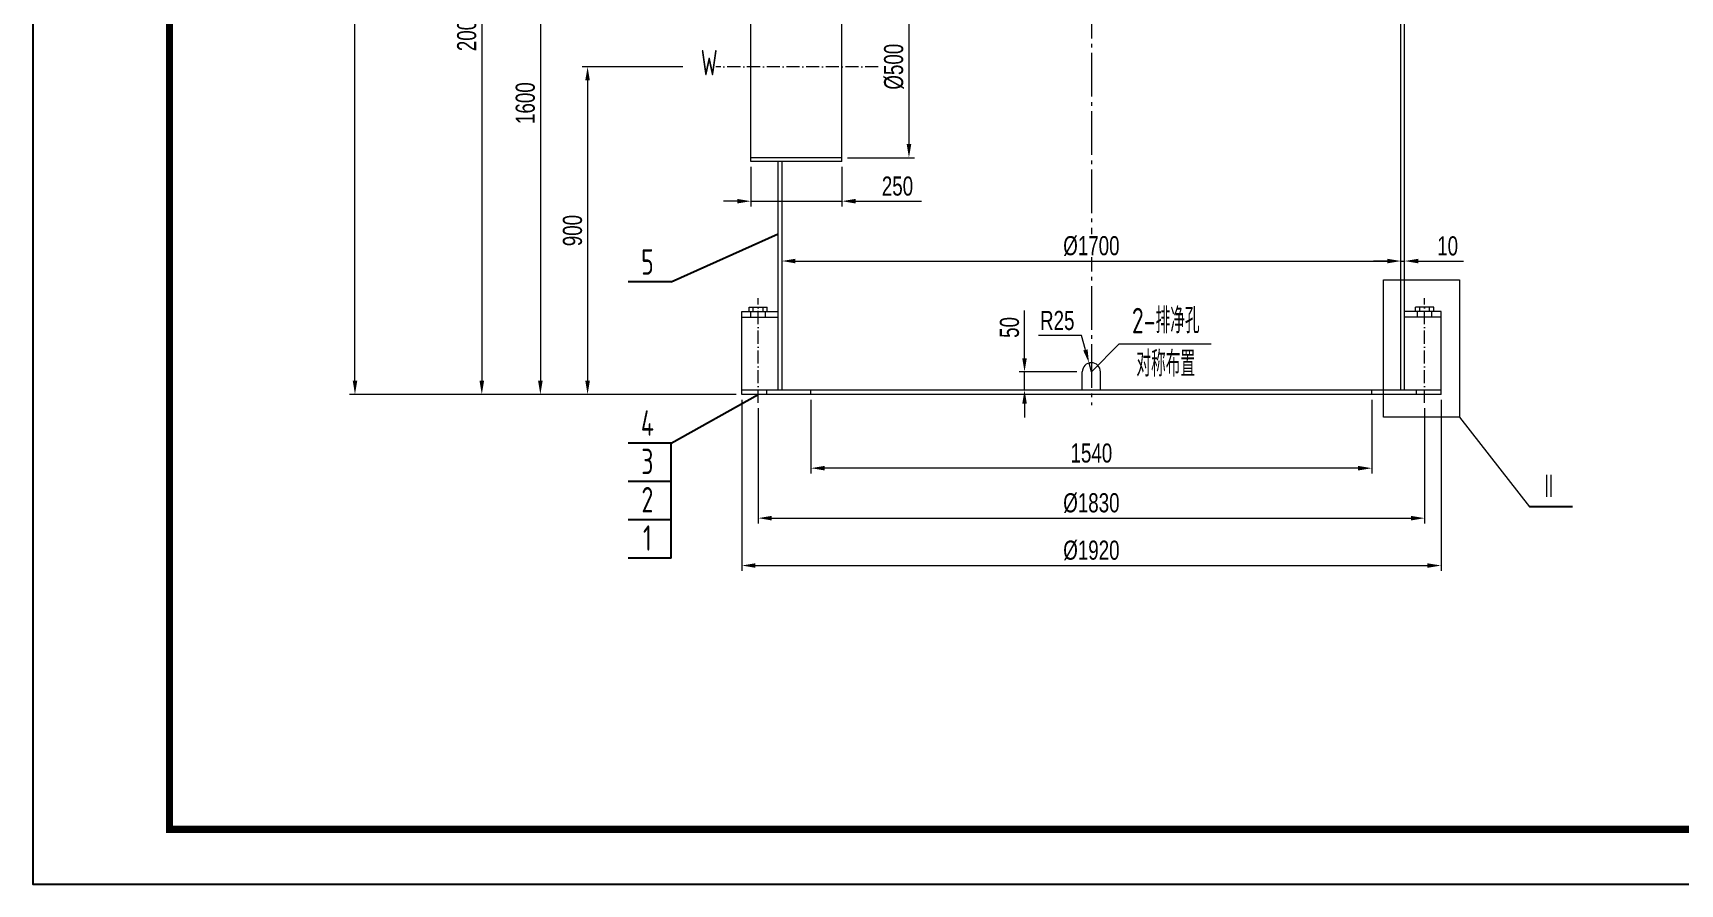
# Model space of a CAD drawing. Header units: millimetres. Extents: x 35105 to 454747, y -53554 to 1224.
# Drawn here: x 432984 to 437506, y -53554 to -51216 of the extents above; entities that cross this region are included whole.
import ezdxf
from ezdxf.enums import TextEntityAlignment as Align

# ---------------------------------------------------------------- set-up
doc = ezdxf.new("R2010")
doc.units = ezdxf.units.MM
doc.linetypes.add('ACAD_ISO10W100', pattern=[18, 12, -3, 0, -3])
doc.linetypes.add('钢构轴线', pattern=[16, 12, -1.5, 1, -1.5])
doc.layers.get('Defpoints').update_dxf_attribs({"lineweight": 18})
for name, color, linetype, lineweight in [('04细实线', 1, 'Continuous', 13), ('中心线', 1, 'ACAD_ISO10W100', 18), ('明细', 6, 'Continuous', 18), ('标注', 7, 'Continuous', 18), ('细实线', 7, 'Continuous', 18), ('轴线(可随比例自动调整)', 3, '钢构轴线', 5)]:
    doc.layers.add(name, color=color, linetype=linetype, lineweight=lineweight)
doc.layers.add('BORDER', color=7, linetype='Continuous')
doc.layers.add('DIM', color=6, linetype='Continuous')
doc.styles.add('HGCAD', font='HGCAD.SHX', dxfattribs={"width": 0.75, "bigfont": 'HGCADHZ.SHX'})
doc.styles.add('HZ', font='gbenor.shx', dxfattribs={"width": 0.9, "bigfont": 'gbcbig.shx'})
doc.dimstyles.new('LCR-1-15', dxfattribs={"dimscale": 15, "dimtxt": 3.5, "dimasz": 2.5, "dimexe": 1, "dimexo": 1, "dimgap": 1, "dimtad": 1, "dimdec": 1, "dimdsep": 46, "dimtxsty": 'HZ', "dimcen": 0, "dimclrd": 1, "dimclre": 1, "dimclrt": 1, "dimadec": 1, "dimazin": 2, "dimtm": 1e-09, "dimtfac": 0.5, "dimtdec": 1, "dimtmove": 0, "dimatfit": 3, "dimfxl": 1, "dimtfill": 1, "dimlwd": -1, "dimlwe": -1, "dimarcsym": 1})
doc.dimstyles.new('LCR-1-15$4', dxfattribs={"dimscale": 15, "dimtxt": 3.5, "dimasz": 2.5, "dimexe": 1, "dimexo": 1, "dimgap": 1, "dimtad": 1, "dimtoh": 1, "dimdec": 1, "dimdsep": 46, "dimtxsty": 'HZ', "dimcen": 0, "dimclrd": 1, "dimclre": 1, "dimclrt": 1, "dimadec": 1, "dimazin": 2, "dimtm": 1e-09, "dimtfac": 0.5, "dimtdec": 1, "dimtmove": 0, "dimatfit": 3, "dimfxl": 1, "dimtfill": 1, "dimlwd": -1, "dimlwe": -1, "dimarcsym": 1})

# ---------------------------------------------------------------- blocks, each defined once
blk = doc.blocks.new('*D203')
at = {"layer": 'Defpoints', "color": 0, "transparency": 16777216}
for p in [(434974.8, -52232.2), (436804.8, -52232.2), (436804.8, -52548.8)]:
    blk.add_point(p, dxfattribs=at)
at = {"layer": '标注', "color": 1, "linetype": 'Continuous', "transparency": 16777216}
for p, q in [((434974.8, -52247.2), (434974.8, -52563.8)), ((436804.8, -52247.2), (436804.8, -52563.8)), ((435012.3, -52548.8), (436767.3, -52548.8))]:
    blk.add_line(p, q, dxfattribs=at)
at = {"layer": '标注', "color": 1, "transparency": 16777216}
for points in [[(435012.3, -52542.6), (435012.3, -52555.1), (434974.8, -52548.8)], [(436767.3, -52542.6), (436767.3, -52555.1), (436804.8, -52548.8)]]:
    blk.add_solid(points, dxfattribs=at)
at = {"layer": '标注', "color": 1, "transparency": 16777216, "insert": (435889.8, -52507.6), "char_height": 52.5, "attachment_point": 5, "style": 'HGCAD', "bg_fill": 3, "box_fill_scale": 1.1, "bg_fill_color": 256, "bg_fill_true_color": 13158600, "bg_fill_transparency": 6237}
blk.add_mtext('%%C1830', dxfattribs=at)
blk = doc.blocks.new('_None')
blk = doc.blocks.new('*D204')
at = {"layer": 'Defpoints', "color": 0, "transparency": 16777216}
for p in [(434929.8, -52209), (436849.8, -52209), (436849.8, -52678.9)]:
    blk.add_point(p, dxfattribs=at)
at = {"layer": '标注', "color": 1, "linetype": 'Continuous', "transparency": 16777216}
for p, q in [((434929.8, -52224), (434929.8, -52693.9)), ((436849.8, -52224), (436849.8, -52693.9)), ((434967.3, -52678.9), (436812.3, -52678.9))]:
    blk.add_line(p, q, dxfattribs=at)
at = {"layer": '标注', "color": 1, "transparency": 16777216}
for points in [[(434967.3, -52672.7), (434967.3, -52685.2), (434929.8, -52678.9)], [(436812.3, -52672.7), (436812.3, -52685.2), (436849.8, -52678.9)]]:
    blk.add_solid(points, dxfattribs=at)
at = {"layer": '标注', "color": 1, "transparency": 16777216, "insert": (435889.8, -52637.7), "char_height": 52.5, "attachment_point": 5, "style": 'HGCAD', "bg_fill": 3, "box_fill_scale": 1.1, "bg_fill_color": 256, "bg_fill_true_color": 13158600, "bg_fill_transparency": 1842}
blk.add_mtext('%%c1920', dxfattribs=at)
blk = doc.blocks.new('*D205')
at = {"layer": 'Defpoints', "color": 0, "transparency": 16777216}
for p in [(435039.8, -51842.7), (436739.8, -51842.7), (436739.8, -51842.7)]:
    blk.add_point(p, dxfattribs=at)
at = {"layer": '标注', "color": 1, "linetype": 'Continuous', "transparency": 16777216}
blk.add_line((435077.3, -51842.7), (436702.3, -51842.7), dxfattribs=at)
at = {"layer": '标注', "color": 1, "transparency": 16777216}
for points in [[(435077.3, -51836.5), (435077.3, -51849), (435039.8, -51842.7)], [(436702.3, -51836.5), (436702.3, -51849), (436739.8, -51842.7)]]:
    blk.add_solid(points, dxfattribs=at)
at = {"layer": '标注', "color": 1, "transparency": 16777216, "insert": (435889.8, -51801.5), "char_height": 52.5, "attachment_point": 5, "style": 'HGCAD', "bg_fill": 3, "box_fill_scale": 1.1, "bg_fill_color": 256, "bg_fill_true_color": 13158600, "bg_fill_transparency": 6737}
blk.add_mtext('%%C1700', dxfattribs=at)
blk = doc.blocks.new('*D206')
at = {"layer": 'Defpoints', "color": 0, "transparency": 16777216}
for p in [(436739.8, -51842.7), (436749.8, -51842.7), (436749.8, -51842.7)]:
    blk.add_point(p, dxfattribs=at)
at = {"layer": '标注', "color": 1, "linetype": 'Continuous', "transparency": 16777216}
for p, q in [((436702.3, -51842.7), (436664.8, -51842.7)), ((436739.8, -51842.7), (436749.8, -51842.7)), ((436787.3, -51842.7), (436911.1, -51842.7))]:
    blk.add_line(p, q, dxfattribs=at)
at = {"layer": '标注', "color": 1, "transparency": 16777216}
for points in [[(436702.3, -51836.5), (436702.3, -51849), (436739.8, -51842.7)], [(436787.3, -51836.5), (436787.3, -51849), (436749.8, -51842.7)]]:
    blk.add_solid(points, dxfattribs=at)
at = {"layer": '标注', "color": 1, "transparency": 16777216, "insert": (436868, -51801.5), "char_height": 52.5, "attachment_point": 5, "style": 'HGCAD', "bg_fill": 3, "box_fill_scale": 1.1, "bg_fill_color": 256, "bg_fill_true_color": 13158600, "bg_fill_transparency": 7012}
blk.add_mtext('10', dxfattribs=at)
blk = doc.blocks.new('*D211')
at = {"layer": 'Defpoints', "color": 0, "transparency": 16777216}
for p in [(434783.3, -51309), (434506.5, -52209), (434929.8, -52209)]:
    blk.add_point(p, dxfattribs=at)
at = {"layer": '标注', "color": 1, "linetype": 'Continuous', "transparency": 16777216}
for p, q in [((434768.3, -51309), (434491.5, -51309)), ((434506.5, -51346.5), (434506.5, -52171.5)), ((434914.8, -52209), (434491.5, -52209))]:
    blk.add_line(p, q, dxfattribs=at)
at = {"layer": '标注', "color": 1, "transparency": 16777216}
for points in [[(434500.2, -51346.5), (434512.7, -51346.5), (434506.5, -51309)], [(434500.2, -52171.5), (434512.7, -52171.5), (434506.5, -52209)]]:
    blk.add_solid(points, dxfattribs=at)
at = {"layer": '标注', "color": 1, "transparency": 16777216, "insert": (434465.2, -51759), "char_height": 52.5, "attachment_point": 5, "rotation": 90, "style": 'HGCAD', "bg_fill": 3, "box_fill_scale": 1.1, "bg_fill_color": 256, "bg_fill_true_color": 13158600, "bg_fill_transparency": 812}
blk.add_mtext('900', dxfattribs=at)
blk = doc.blocks.new('*D212')
at = {"layer": 'Defpoints', "color": 0, "transparency": 16777216}
for p in [(435029.8, -50209), (434216, -52209), (434929.8, -52209)]:
    blk.add_point(p, dxfattribs=at)
at = {"layer": '标注', "color": 1, "linetype": 'Continuous', "transparency": 16777216}
for p, q in [((435014.8, -50209), (434201, -50209)), ((434216, -50246.5), (434216, -52171.5)), ((434914.8, -52209), (434201, -52209))]:
    blk.add_line(p, q, dxfattribs=at)
at = {"layer": '标注', "color": 1, "transparency": 16777216}
for points in [[(434209.8, -50246.5), (434222.3, -50246.5), (434216, -50209)], [(434209.8, -52171.5), (434222.3, -52171.5), (434216, -52209)]]:
    blk.add_solid(points, dxfattribs=at)
at = {"layer": '标注', "color": 1, "transparency": 16777216, "insert": (434174.8, -51209), "char_height": 52.5, "attachment_point": 5, "rotation": 90, "style": 'HGCAD', "bg_fill": 3, "box_fill_scale": 1.1, "bg_fill_color": 256, "bg_fill_true_color": 13158600, "bg_fill_transparency": 1787}
blk.add_mtext('2000', dxfattribs=at)
blk = doc.blocks.new('*D213')
at = {"layer": 'Defpoints', "color": 0, "transparency": 16777216}
for p in [(434979.8, -50609), (434376.8, -52209), (434929.8, -52209)]:
    blk.add_point(p, dxfattribs=at)
at = {"layer": '标注', "color": 1, "linetype": 'Continuous', "transparency": 16777216}
for p, q in [((434964.8, -50609), (434361.8, -50609)), ((434376.8, -50646.5), (434376.8, -52171.5)), ((434914.8, -52209), (434361.8, -52209))]:
    blk.add_line(p, q, dxfattribs=at)
at = {"layer": '标注', "color": 1, "transparency": 16777216}
for points in [[(434370.6, -50646.5), (434383.1, -50646.5), (434376.8, -50609)], [(434370.6, -52171.5), (434383.1, -52171.5), (434376.8, -52209)]]:
    blk.add_solid(points, dxfattribs=at)
at = {"layer": '标注', "color": 1, "transparency": 16777216, "insert": (434335.6, -51409), "char_height": 52.5, "attachment_point": 5, "rotation": 90, "style": 'HGCAD', "bg_fill": 3, "box_fill_scale": 1.1, "bg_fill_color": 256, "bg_fill_true_color": 13158600, "bg_fill_transparency": 1512}
blk.add_mtext('1600', dxfattribs=at)
blk = doc.blocks.new('*D214')
at = {"layer": 'Defpoints', "color": 0, "transparency": 16777216}
for p in [(433867.8, -45709), (435783.8, -45709), (434929.8, -52209)]:
    blk.add_point(p, dxfattribs=at)
at = {"layer": '标注', "color": 1, "linetype": 'Continuous', "transparency": 16777216}
for p, q in [((435768.8, -45709), (433852.8, -45709)), ((433867.8, -52171.5), (433867.8, -45746.5)), ((434914.8, -52209), (433852.8, -52209))]:
    blk.add_line(p, q, dxfattribs=at)
at = {"layer": '标注', "color": 1, "transparency": 16777216}
for points in [[(433861.6, -45746.5), (433874.1, -45746.5), (433867.8, -45709)], [(433861.6, -52171.5), (433874.1, -52171.5), (433867.8, -52209)]]:
    blk.add_solid(points, dxfattribs=at)
at = {"layer": '标注', "color": 1, "transparency": 16777216, "insert": (433826.6, -48959), "char_height": 52.5, "attachment_point": 5, "rotation": 90, "style": 'HGCAD', "bg_fill": 3, "box_fill_scale": 1.1, "bg_fill_color": 256, "bg_fill_true_color": 13158600, "bg_fill_transparency": 1292}
blk.add_mtext('6500', dxfattribs=at)
blk = doc.blocks.new('*D217')
at = {"layer": 'Defpoints', "color": 0, "transparency": 16777216}
for p in [(434954.8, -51569), (435204.8, -51569), (434954.8, -51678.3)]:
    blk.add_point(p, dxfattribs=at)
at = {"layer": '中心线', "color": 1, "linetype": 'Continuous', "transparency": 16777216}
for p, q in [((434954.8, -51584), (434954.8, -51693.3)), ((435204.8, -51584), (435204.8, -51693.3)), ((434917.3, -51678.3), (434879.8, -51678.3)), ((434954.8, -51678.3), (435204.8, -51678.3)), ((435242.3, -51678.3), (435423, -51678.3))]:
    blk.add_line(p, q, dxfattribs=at)
at = {"layer": '中心线', "color": 1, "transparency": 16777216}
for points in [[(434917.3, -51672.1), (434917.3, -51684.6), (434954.8, -51678.3)], [(435242.3, -51672.1), (435242.3, -51684.6), (435204.8, -51678.3)]]:
    blk.add_solid(points, dxfattribs=at)
at = {"layer": '中心线', "color": 1, "transparency": 16777216, "insert": (435357.4, -51637.1), "char_height": 52.5, "attachment_point": 5, "style": 'HGCAD', "bg_fill": 3, "box_fill_scale": 1.1, "bg_fill_color": 256, "bg_fill_true_color": 13158600, "bg_fill_transparency": 1057}
blk.add_mtext('250', dxfattribs=at)
blk = doc.blocks.new('*D218')
at = {"layer": 'Defpoints', "color": 0, "transparency": 16777216}
for p in [(435204.8, -51059), (435204.8, -51559), (435388.9, -51559)]:
    blk.add_point(p, dxfattribs=at)
at = {"layer": '中心线', "color": 1, "linetype": 'Continuous', "transparency": 16777216}
for p, q in [((435219.8, -51059), (435403.9, -51059)), ((435388.9, -51096.5), (435388.9, -51521.5)), ((435219.8, -51559), (435403.9, -51559))]:
    blk.add_line(p, q, dxfattribs=at)
at = {"layer": '中心线', "color": 1, "transparency": 16777216}
for points in [[(435382.7, -51096.5), (435395.2, -51096.5), (435388.9, -51059)], [(435382.7, -51521.5), (435395.2, -51521.5), (435388.9, -51559)]]:
    blk.add_solid(points, dxfattribs=at)
at = {"layer": '中心线', "color": 1, "transparency": 16777216, "insert": (435347.7, -51309), "char_height": 52.5, "attachment_point": 5, "rotation": 90, "style": 'HGCAD', "bg_fill": 3, "box_fill_scale": 1.1, "bg_fill_color": 256, "bg_fill_true_color": 13158600, "bg_fill_transparency": 7072}
blk.add_mtext('%%C500', dxfattribs=at)
blk = doc.blocks.new('*D283')
at = {"layer": 'Defpoints', "color": 0, "transparency": 16777216}
for p in [(435883.3, -52122.9), (435889.8, -52147)]:
    blk.add_point(p, dxfattribs=at)
at = {"layer": '细实线', "color": 1, "linetype": 'Continuous', "transparency": 16777216}
for p, q in [((435862.7, -52047.5), (435744.5, -52047.5)), ((435873.4, -52086.7), (435862.7, -52047.5)), ((435889.8, -52147), (435883.3, -52122.9))]:
    blk.add_line(p, q, dxfattribs=at)
at = {"layer": '细实线', "color": 1, "transparency": 16777216}
blk.add_solid([(435879.4, -52085.1), (435867.4, -52088.3), (435883.3, -52122.9)], dxfattribs=at)
at = {"layer": '细实线', "color": 1, "transparency": 16777216, "insert": (435796.1, -52006.2), "char_height": 52.5, "attachment_point": 5, "style": 'HGCAD', "bg_fill": 3, "box_fill_scale": 1.1, "bg_fill_color": 256, "bg_fill_true_color": 13158600, "bg_fill_transparency": 2962}
blk.add_mtext('R25', dxfattribs=at)
blk = doc.blocks.new('*D284')
at = {"layer": 'Defpoints', "color": 0, "transparency": 16777216}
for p in [(435864.8, -52147), (435706.3, -52197), (435864.8, -52197)]:
    blk.add_point(p, dxfattribs=at)
at = {"layer": '细实线', "color": 1, "linetype": 'Continuous', "transparency": 16777216}
for p, q in [((435706.3, -52109.5), (435706.3, -51978.2)), ((435849.8, -52147), (435691.3, -52147)), ((435706.3, -52197), (435706.3, -52147)), ((435849.8, -52197), (435691.3, -52197)), ((435706.3, -52234.5), (435706.3, -52272))]:
    blk.add_line(p, q, dxfattribs=at)
at = {"layer": '细实线', "color": 1, "transparency": 16777216}
for points in [[(435700, -52109.5), (435712.5, -52109.5), (435706.3, -52147)], [(435700, -52234.5), (435712.5, -52234.5), (435706.3, -52197)]]:
    blk.add_solid(points, dxfattribs=at)
at = {"layer": '细实线', "color": 1, "transparency": 16777216, "insert": (435665, -52025.1), "char_height": 52.5, "attachment_point": 5, "rotation": 90, "style": 'HGCAD', "bg_fill": 3, "box_fill_scale": 1.1, "bg_fill_color": 256, "bg_fill_true_color": 13158600, "bg_fill_transparency": 707}
blk.add_mtext('50', dxfattribs=at)
blk = doc.blocks.new('*D286')
at = {"layer": 'Defpoints', "color": 0, "transparency": 16777216}
for p in [(435119.8, -52209), (436659.8, -52209), (435119.8, -52411.6)]:
    blk.add_point(p, dxfattribs=at)
at = {"layer": '细实线', "color": 1, "linetype": 'Continuous', "transparency": 16777216}
for p, q in [((435119.8, -52224), (435119.8, -52426.6)), ((436659.8, -52224), (436659.8, -52426.6)), ((436622.3, -52411.6), (435157.3, -52411.6))]:
    blk.add_line(p, q, dxfattribs=at)
at = {"layer": '细实线', "color": 1, "transparency": 16777216}
for points in [[(435157.3, -52405.3), (435157.3, -52417.8), (435119.8, -52411.6)], [(436622.3, -52405.3), (436622.3, -52417.8), (436659.8, -52411.6)]]:
    blk.add_solid(points, dxfattribs=at)
at = {"layer": '细实线', "color": 1, "transparency": 16777216, "insert": (435889.8, -52370.3), "char_height": 52.5, "attachment_point": 5, "style": 'HGCAD', "bg_fill": 3, "box_fill_scale": 1.1, "bg_fill_color": 256, "bg_fill_true_color": 13158600, "bg_fill_transparency": 1412}
blk.add_mtext('1540', dxfattribs=at)

msp = doc.modelspace()

# ---------------------------------------------------------------- linework, layer by layer
at = {"layer": '04细实线', "color": 6, "lineweight": -3}
for p, q in [((434735.69602, -51900.18519), (435029.83586, -51768.13523)), ((434735.69602, -51900.18519), (434617.59987, -51900.18519)), ((434735.69602, -52342.76537), (434974.83586, -52208.99624)), ((434735.69602, -52342.76537), (434617.59987, -52342.76537)), ((434735.69602, -52448.04243), (434735.69602, -52342.76537)), ((434735.69602, -52448.04243), (434617.59987, -52448.04243)), ((434735.69602, -52553.31948), (434735.69602, -52448.04243)), ((437210.6786, -52517.44706), (437092.58246, -52517.44706)), ((434735.69602, -52553.31948), (434617.59987, -52553.31948)), ((434735.69602, -52658.59654), (434735.69602, -52553.31948)), ((434735.69602, -52658.59654), (434617.59987, -52658.59654))]:
    msp.add_line(p, q, dxfattribs=at)
at = {"layer": '中心线', "ltscale": 3}
for p, q in [((435304.72287, -51308.99624), (434858.90052, -51308.99624)), ((434974.83586, -52232.21569), (434974.83586, -51944.80593)), ((436804.83586, -52232.21569), (436804.83586, -51944.80593))]:
    msp.add_line(p, q, dxfattribs=at)
at = {"layer": '明细'}
msp.add_line((436900.11479, -52271.90459), (437092.58246, -52517.44706), dxfattribs=at)
at = {"layer": '细实线'}
for p, q in [((436739.83586, -52196.99624), (436739.83586, -51145.49248)), ((436749.83586, -52196.99624), (436749.83586, -51145.49248)), ((435204.83586, -51558.99624), (434954.83586, -51558.99624)), ((435204.83586, -51568.99624), (434954.83586, -51568.99624)), ((434929.83586, -52208.99624), (434929.83586, -51980.99624)), ((434949.83586, -51980.99624), (434949.83586, -51968.99624)), ((434954.83586, -51996.99624), (434954.83586, -51980.99624)), ((434961.33586, -51980.99624), (434961.33586, -51968.99624)), ((434988.33586, -51980.99624), (434988.33586, -51968.99624)), ((434994.83586, -51996.99624), (434994.83586, -51980.99624)), ((434999.83586, -51980.99624), (434999.83586, -51968.99624)), ((436779.83586, -51980.99624), (436779.83586, -51968.99624)), ((436784.83586, -51996.99624), (436784.83586, -51980.99624)), ((436791.33586, -51980.99624), (436791.33586, -51968.99624)), ((436818.33586, -51980.99624), (436818.33586, -51968.99624)), ((436824.83586, -51996.99624), (436824.83586, -51980.99624)), ((436829.83586, -51980.99624), (436829.83586, -51968.99624)), ((436849.83586, -52208.99624), (436849.83586, -51980.99624)), ((435889.83586, -52146.99624), (435966.32778, -52070.50432)), ((435966.32778, -52070.50432), (436218.85786, -52070.50432)), ((434997.83586, -52196.99624), (434997.83586, -52208.99624)), ((435119.83586, -52208.99624), (435119.83586, -52196.99624)), ((436659.83586, -52208.99624), (436659.83586, -52196.99624)), ((436781.83586, -52196.99624), (436781.83586, -52208.99624))]:
    msp.add_line(p, q, dxfattribs=at)
for points in [[(434954.83586, -51568.99624), (434954.83586, -51491.73908), (434954.83586, -51048.99624)], [(435204.83586, -51568.99624), (435204.83586, -51491.73908), (435204.83586, -51048.99624)], [(435029.83586, -52196.99624), (435029.83586, -51568.99624)], [(435039.83586, -51568.99624), (435039.83586, -52196.99624)], [(434929.83586, -51980.99624), (435029.83586, -51980.99624)], [(434929.83586, -51996.99624), (435029.83586, -51996.99624)], [(434949.83586, -51968.99624), (434999.83586, -51968.99624)], [(436849.83586, -51980.99624), (436749.83586, -51980.99624)], [(436849.83586, -51996.99624), (436749.83586, -51996.99624)], [(436829.83586, -51968.99624), (436779.83586, -51968.99624)], [(436849.83586, -52196.99624), (435889.83586, -52196.99624), (434929.83586, -52196.99624)], [(436849.83586, -52208.99624), (435889.83586, -52208.99624), (434929.83586, -52208.99624)]]:
    msp.add_lwpolyline(points, dxfattribs=at)
msp.add_arc((435889.83586, -52146.99624), 25, 0, 180, dxfattribs=at)
at = {"layer": '轴线(可随比例自动调整)', "ltscale": 10}
msp.add_line((435889.83586, -45671.268), (435889.83586, -52238.70089), dxfattribs=at)

# ---------------------------------------------------------------- texts
at = {"layer": '04细实线', "color": 6, "lineweight": -3, "style": 'HZ', "width": 0.8}
for s, p in [('5', (434670.73746, -51880.11962)), ('4', (434670.73746, -52322.6998)), ('3', (434670.73746, -52427.97686)), ('Ⅱ', (437145.72005, -52497.38149)), ('2', (434670.73746, -52533.25391)), ('1', (434670.73746, -52638.53097))]:
    msp.add_text(s, height=70, dxfattribs=at).set_placement(p, align=Align.CENTER)
at = {"layer": '细实线', "color": 0, "lineweight": -3, "style": 'HZ', "width": 0.8}
for s, p in [('2-排净孔', (436093.96399, -52041.18241)), ('对称布置', (436093.96399, -52160.04681))]:
    msp.add_text(s, height=70, dxfattribs=at).set_placement(p, align=Align.CENTER)

# ---------------------------------------------------------------- next in the draw order: dimensions: what is measured, and where the dimension line sits
at = {"layer": '标注'}
dim = msp.add_linear_dim(base=(436739.83586, -51842.74229), p1=(435039.83586, -51842.74229), p2=(436739.83586, -51842.74229), text='%%C<>', dimstyle='LCR-1-15', override={"dimtxsty": 'HGCAD', "dimblk2": 'None', "dimatfit": 1, "dimfxl": 1.25}, dxfattribs=at)
dim.commit()
dim.dimension.update_dxf_attribs({"geometry": '*D205', "text_midpoint": (435889.83586, -51842.74229), "dimtype": 160})
dim = msp.add_linear_dim(base=(436804.83586, -52548.81248), p1=(434974.83586, -52232.21569), p2=(436804.83586, -52232.21569), text='%%C<>', dimstyle='LCR-1-15', override={"dimtxsty": 'HGCAD', "dimblk2": 'None', "dimatfit": 1, "dimfxl": 1.25}, dxfattribs=at)
dim.commit()
dim.dimension.update_dxf_attribs({"geometry": '*D203', "text_midpoint": (435889.83586, -52507.56248)})

# ---------------------------------------------------------------- next in the draw order: dimensions: what is measured, and where the dimension line sits
dim = msp.add_linear_dim(base=(436749.83586, -51842.74229), p1=(436739.83586, -51842.74229), p2=(436749.83586, -51842.74229), dimstyle='LCR-1-15', override={"dimtxsty": 'HGCAD', "dimblk2": 'None', "dimatfit": 1, "dimfxl": 1.25}, dxfattribs=at)
dim.commit()
dim.dimension.update_dxf_attribs({"geometry": '*D206', "text_midpoint": (436867.96086, -51801.49229)})
dim = msp.add_linear_dim(base=(436849.83586, -52678.93121), p1=(434929.83586, -52208.99624), p2=(436849.83586, -52208.99624), text='%%c<>', dimstyle='LCR-1-15', override={"dimtxsty": 'HGCAD', "dimblk2": 'None', "dimatfit": 1, "dimfxl": 1.25}, dxfattribs=at)
dim.commit()
dim.dimension.update_dxf_attribs({"geometry": '*D204', "text_midpoint": (435889.83586, -52678.93121), "dimtype": 160})

# ---------------------------------------------------------------- next in the draw order: linework, layer by layer
at = {"layer": '明细'}
msp.add_lwpolyline([(436691.9336, -51893.93223), (436900.11479, -51893.93223), (436900.11479, -52271.90459), (436691.9336, -52271.90459)], close=True, dxfattribs=at)
at = {"layer": '细实线'}
for p, q in [((435864.83586, -52196.99624), (435864.83586, -52146.99624)), ((435914.83586, -52196.99624), (435914.83586, -52146.99624))]:
    msp.add_line(p, q, dxfattribs=at)

# ---------------------------------------------------------------- next in the draw order: dimensions: what is measured, and where the dimension line sits
at = {"layer": '标注'}
dim = msp.add_linear_dim(base=(434506.49541, -52208.99624), p1=(434783.32228, -51308.99624), p2=(434929.83586, -52208.99624), angle=90, dimstyle='LCR-1-15', override={"dimtxsty": 'HGCAD', "dimblk2": 'None', "dimatfit": 1, "dimfxl": 1.25}, dxfattribs=at)
dim.commit()
dim.dimension.update_dxf_attribs({"geometry": '*D211', "text_midpoint": (434465.24541, -51758.99624)})

# ---------------------------------------------------------------- next in the draw order: dimensions: what is measured, and where the dimension line sits
dim = msp.add_linear_dim(base=(434216.02922, -52208.99624), p1=(435029.83586, -50208.99624), p2=(434929.83586, -52208.99624), angle=90, dimstyle='LCR-1-15', override={"dimtxsty": 'HGCAD', "dimblk2": 'None', "dimatfit": 1, "dimfxl": 1.25}, dxfattribs=at)
dim.commit()
dim.dimension.update_dxf_attribs({"geometry": '*D212', "text_midpoint": (434174.77922, -51208.99624)})

# ---------------------------------------------------------------- next in the draw order: dimensions: what is measured, and where the dimension line sits
dim = msp.add_linear_dim(base=(434376.81283, -52208.99624), p1=(434979.83586, -50608.99624), p2=(434929.83586, -52208.99624), angle=90, dimstyle='LCR-1-15', override={"dimtxsty": 'HGCAD', "dimblk2": 'None', "dimatfit": 1, "dimfxl": 1.25}, dxfattribs=at)
dim.commit()
dim.dimension.update_dxf_attribs({"geometry": '*D213', "text_midpoint": (434335.56283, -51408.99624)})

# ---------------------------------------------------------------- next in the draw order: dimensions: what is measured, and where the dimension line sits
dim = msp.add_linear_dim(base=(433867.82804, -45708.99624), p1=(434929.83586, -52208.99624), p2=(435783.83586, -45708.99624), angle=90, dimstyle='LCR-1-15', override={"dimtxsty": 'HGCAD', "dimblk2": 'None', "dimatfit": 1, "dimfxl": 1.25}, dxfattribs=at)
dim.commit()
dim.dimension.update_dxf_attribs({"geometry": '*D214', "text_midpoint": (433867.82804, -48958.99624), "dimtype": 160})

# ---------------------------------------------------------------- next in the draw order: texts
at = {"layer": '04细实线', "color": 3, "lineweight": -3, "style": 'HZ', "width": 0.7}
msp.add_text('W', height=70, dxfattribs=at).set_placement((434840.43598, -51332.73989), align=Align.CENTER)

# ---------------------------------------------------------------- next in the draw order: dimensions: what is measured, and where the dimension line sits
at = {"layer": '中心线'}
dim = msp.add_linear_dim(base=(434954.83586, -51678.34605), p1=(435204.83586, -51568.99624), p2=(434954.83586, -51568.99624), dimstyle='LCR-1-15', override={"dimtxsty": 'HGCAD', "dimblk2": 'None', "dimatfit": 1, "dimfxl": 1.25}, dxfattribs=at)
dim.commit()
dim.dimension.update_dxf_attribs({"geometry": '*D217', "text_midpoint": (435357.35505, -51678.34605), "dimtype": 160})

# ---------------------------------------------------------------- next in the draw order: dimensions: what is measured, and where the dimension line sits
dim = msp.add_linear_dim(base=(435388.90903, -51558.99624), p1=(435204.83586, -51058.99624), p2=(435204.83586, -51558.99624), angle=90, text='%%C<>', dimstyle='LCR-1-15', override={"dimtxsty": 'HGCAD', "dimblk2": 'None', "dimatfit": 1, "dimfxl": 1.25}, dxfattribs=at)
dim.commit()
dim.dimension.update_dxf_attribs({"geometry": '*D218', "text_midpoint": (435347.65903, -51308.99624)})

# ---------------------------------------------------------------- next in the draw order: linework, layer by layer
at = {"layer": 'BORDER', "color": 4, "linetype": 'Continuous', "lineweight": -3, "ltscale": 5, "const_width": 20}
msp.add_lwpolyline([(433358.56471, -53403.70516), (433358.56471, -44793.70516), (445433.56471, -44793.70516), (445433.56471, -53403.70516)], close=True, dxfattribs=at)
at = {"layer": 'DIM', "color": 0}
msp.add_lwpolyline([(445583.56471, -53553.70516), (445583.56471, -44643.70516), (432983.56471, -44643.70516), (432983.56471, -53553.70516)], close=True, dxfattribs=at)

# ---------------------------------------------------------------- next in the draw order: dimensions: what is measured, and where the dimension line sits
at = {"layer": '细实线'}
dim = msp.add_radius_dim(center=(435889.83586, -52146.99624), mpoint=(435883.25496, -52122.87795), dimstyle='LCR-1-15$4', override={"dimtxsty": 'HGCAD', "dimblk2": 'None', "dimatfit": 1, "dimfxl": 1.25}, dxfattribs=at)
dim.commit()
dim.dimension.update_dxf_attribs({"geometry": '*D283', "text_midpoint": (435796.11249, -52047.45466), "dimtype": 164})

# ---------------------------------------------------------------- next in the draw order: dimensions: what is measured, and where the dimension line sits
dim = msp.add_linear_dim(base=(435706.26608, -52196.99624), p1=(435864.83586, -52146.99624), p2=(435864.83586, -52196.99624), angle=90, dimstyle='LCR-1-15', override={"dimtxsty": 'HGCAD', "dimblk2": 'None', "dimatfit": 1, "dimfxl": 1.25}, dxfattribs=at)
dim.commit()
dim.dimension.update_dxf_attribs({"geometry": '*D284', "text_midpoint": (435706.26608, -52025.12124), "dimtype": 160})

# ---------------------------------------------------------------- next in the draw order: dimensions: what is measured, and where the dimension line sits
dim = msp.add_linear_dim(base=(435119.83586, -52411.57543), p1=(436659.83586, -52208.99624), p2=(435119.83586, -52208.99624), dimstyle='LCR-1-15', override={"dimtxsty": 'HGCAD', "dimblk2": 'None', "dimatfit": 1, "dimfxl": 1.25}, dxfattribs=at)
dim.commit()
dim.dimension.update_dxf_attribs({"geometry": '*D286', "text_midpoint": (435889.83586, -52370.32543)})

doc.saveas('drawing.dxf')
